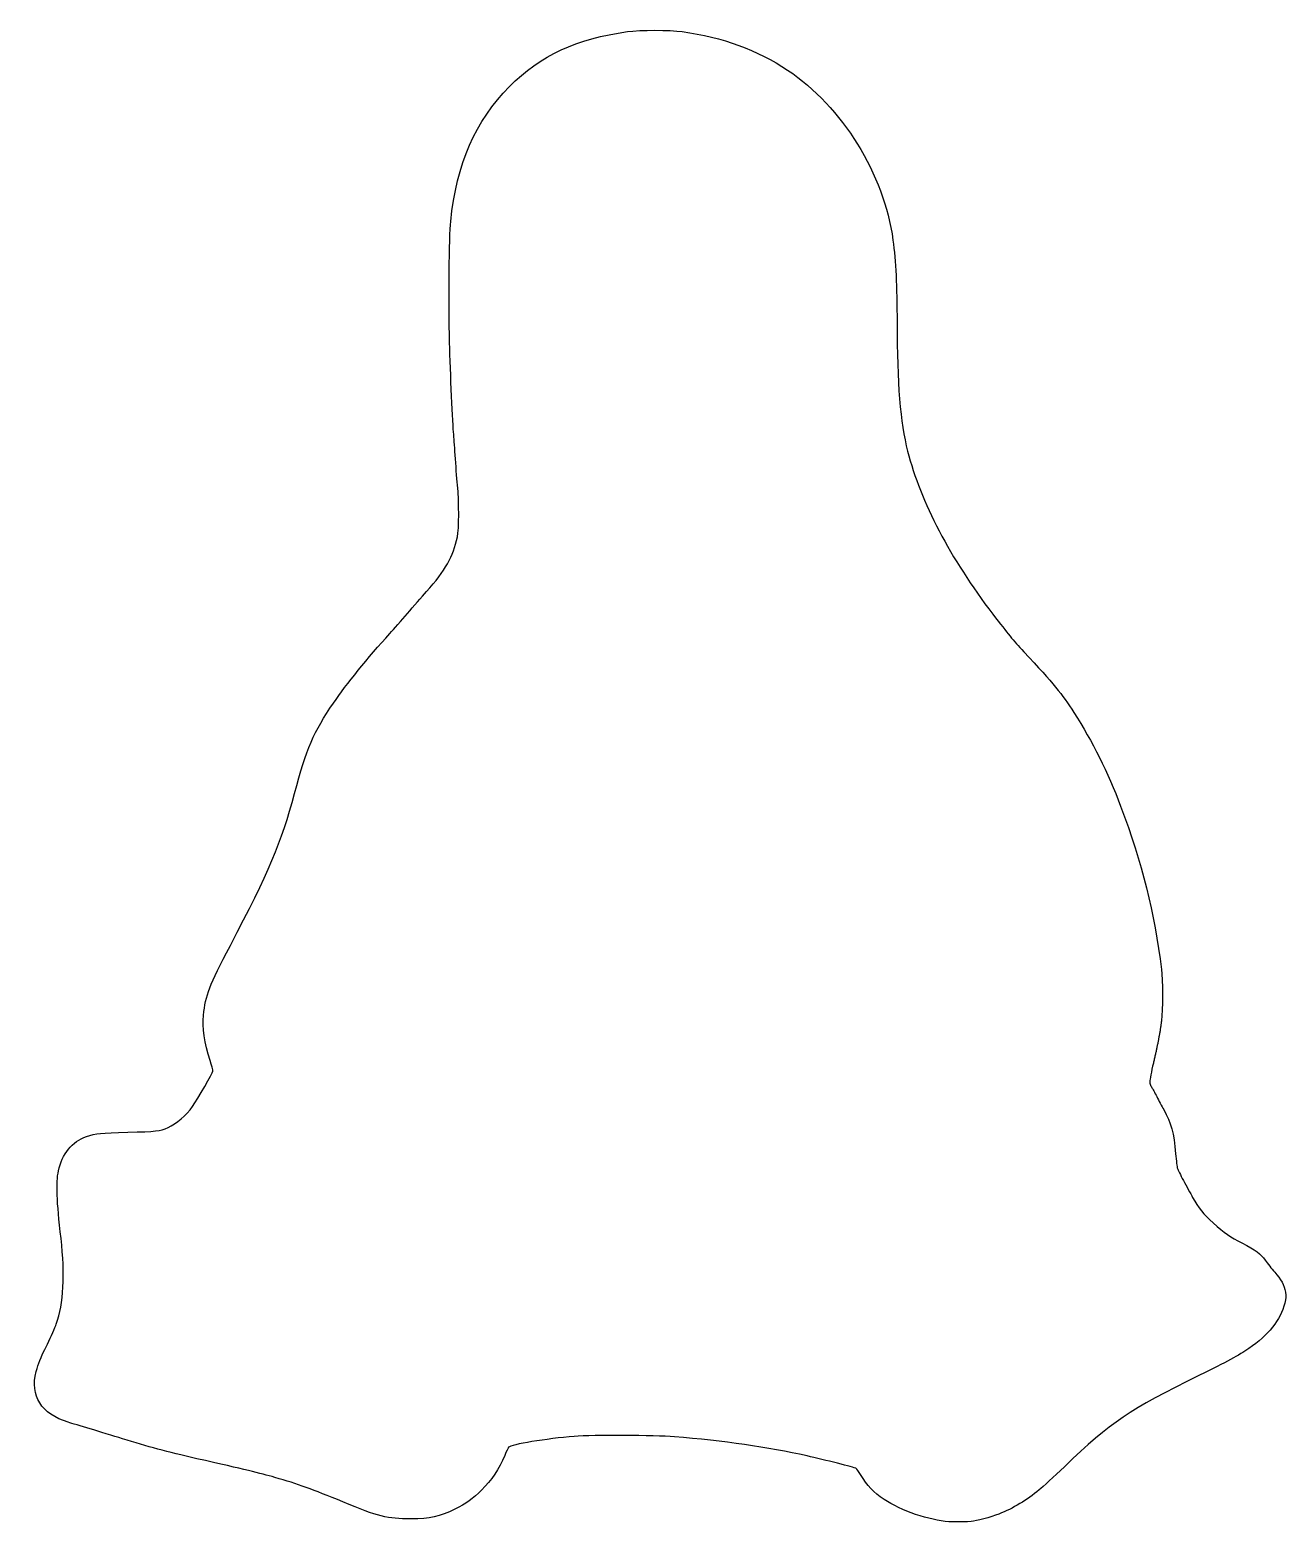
# Model space of a CAD drawing. Header units: millimetres. Extents: x 3.7 to 64.5, y -76.7 to -4.4.
import ezdxf

# ---------------------------------------------------------------- set-up
doc = ezdxf.new("R2010")
doc.units = ezdxf.units.MM
doc.layers.add('path1', color=7, linetype='CONTINUOUS')

msp = doc.modelspace()

# ---------------------------------------------------------------- linework, layer by layer
at = {"layer": 'path1'}
for points, degree in [([(26.923, -7.158), (28.427, -5.644), (30.174, -4.83), (32.638, -4.495)], 3), ([(32.638, -4.495), (33.261, -4.41), (34.68, -4.41), (35.284, -4.494)], 3), ([(35.284, -4.494), (37.261, -4.771), (38.922, -5.378), (40.393, -6.361)], 3), ([(40.393, -6.361), (43.043, -8.133), (45.066, -11.397), (45.495, -14.593)], 3), ([(24.079, -13.688), (24.369, -10.888), (25.268, -8.824), (26.923, -7.158)], 3), ([(24.027, -19.562), (23.976, -17.567), (24.003, -14.413), (24.079, -13.688)], 3), ([(45.495, -14.593), (45.634, -15.63), (45.69, -16.783), (45.691, -18.61)], 3), ([(45.691, -18.61), (45.692, -21.518), (45.852, -23.457), (46.202, -24.819)], 3), ([(24.223, -24.007), (24.177, -23.563), (24.064, -20.998), (24.027, -19.562)], 3), ([(24.296, -25.013), (24.266, -24.557), (24.233, -24.104), (24.223, -24.007)], 3), ([(24.407, -26.459), (24.376, -26.119), (24.325, -25.469), (24.296, -25.013)], 3), ([(46.202, -24.819), (46.841, -27.296), (48.261, -30.014), (50.331, -32.721)], 3), ([(24.405, -28.973), (24.485, -28.604), (24.487, -27.31), (24.407, -26.459)], 3), ([(22.905, -31.629), (23.828, -30.59), (24.193, -29.943), (24.405, -28.973)], 3), ([(21.984, -32.685), (22.266, -32.357), (22.68, -31.882), (22.905, -31.629)], 3), ([(21.135, -33.654), (21.321, -33.449), (21.703, -33.013), (21.984, -32.685)], 3), ([(50.331, -32.721), (51.08, -33.699), (51.298, -33.964), (51.831, -34.538)], 3), ([(18.403, -37.025), (19.029, -36.112), (20.068, -34.829), (21.135, -33.654)], 3), ([(51.831, -34.538), (53.293, -36.11), (53.666, -36.565), (54.257, -37.489)], 3), ([(16.515, -41.417), (17.1, -39.224), (17.444, -38.426), (18.403, -37.025)], 3), ([(54.257, -37.489), (55.16, -38.901), (55.889, -40.364), (56.52, -42.03)], 3), ([(13.409, -48.773), (15.274, -45.221), (15.885, -43.776), (16.515, -41.417)], 3), ([(56.52, -42.03), (57.568, -44.8), (58.157, -47.154), (58.499, -49.936)], 3), ([(12.108, -52.161), (12.216, -51.157), (12.379, -50.733), (13.409, -48.773)], 3), ([(58.499, -49.936), (58.555, -50.39), (58.555, -51.949), (58.499, -52.406)], 3), ([(12.428, -54.349), (12.161, -53.515), (12.046, -52.729), (12.108, -52.161)], 3), ([(58.499, -52.406), (58.401, -53.205), (58.105, -54.467)], 2), ([(11.576, -56.579), (11.83, -56.213), (12.565, -54.931), (12.565, -54.854)], 3), ([(12.565, -54.854), (12.565, -54.813), (12.503, -54.585), (12.428, -54.349)], 3), ([(58.105, -54.467), (58.008, -54.883), (57.927, -55.284), (57.926, -55.359)], 3), ([(57.926, -55.359), (57.925, -55.494), (58.013, -55.629)], 2), ([(58.013, -55.629), (58.062, -55.703), (58.177, -55.913), (58.268, -56.096)], 3), ([(58.268, -56.096), (58.359, -56.278), (58.51, -56.562), (58.604, -56.727)], 3), ([(10.391, -57.595), (10.813, -57.408), (11.276, -57.011), (11.576, -56.579)], 3), ([(58.604, -56.727), (58.96, -57.352), (59.095, -57.852), (59.183, -58.866)], 3), ([(6.438, -58.035), (6.935, -57.869), (7.101, -57.852), (8.438, -57.821)], 3), ([(8.438, -57.821), (9.808, -57.789), (10.003, -57.767), (10.391, -57.595)], 3), ([(5.084, -59.698), (5.252, -58.885), (5.76, -58.26), (6.438, -58.035)], 3), ([(59.183, -58.866), (59.211, -59.194), (59.25, -59.513), (59.269, -59.575)], 3), ([(5.21, -62.971), (4.999, -61.141), (4.965, -60.274), (5.084, -59.698)], 3), ([(59.269, -59.575), (59.287, -59.638), (59.418, -59.9), (59.558, -60.157)], 3), ([(59.558, -60.157), (59.699, -60.415), (59.9, -60.784), (60.005, -60.978)], 3), ([(60.005, -60.978), (60.279, -61.482), (60.539, -61.806), (60.996, -62.211)], 3), ([(60.996, -62.211), (61.574, -62.723), (61.818, -62.894), (62.385, -63.183)], 3), ([(4.98, -67.115), (5.332, -66.124), (5.41, -64.711), (5.21, -62.971)], 3), ([(62.385, -63.183), (63.08, -63.538), (63.29, -63.693), (63.523, -64.025)], 3), ([(63.523, -64.025), (63.628, -64.176), (63.834, -64.433), (63.98, -64.596)], 3), ([(63.98, -64.596), (64.292, -64.945), (64.44, -65.224), (64.497, -65.568)], 3), ([(64.497, -65.568), (64.533, -65.787), (64.529, -65.849), (64.466, -66.098)], 3), ([(64.466, -66.098), (64.259, -66.916), (63.67, -67.663), (62.73, -68.297)], 3), ([(4.55, -68.085), (4.725, -67.725), (4.918, -67.289), (4.98, -67.115)], 3), ([(4.009, -69.418), (4.121, -68.988), (4.168, -68.873), (4.55, -68.085)], 3), ([(62.73, -68.297), (62.237, -68.63), (61.651, -68.948), (60.342, -69.593)], 3), ([(5.563, -71.875), (4.244, -71.464), (3.701, -70.604), (4.009, -69.418)], 3), ([(60.342, -69.593), (56.9, -71.288), (56.081, -71.843), (53.797, -74.025)], 3), ([(6.621, -72.19), (6.194, -72.065), (5.718, -71.923), (5.563, -71.875)], 3), ([(8.191, -72.672), (7.754, -72.532), (7.048, -72.316), (6.621, -72.19)], 3), ([(11.789, -73.637), (10.331, -73.307), (9.387, -73.053), (8.191, -72.672)], 3), ([(30.063, -72.56), (28.728, -72.663), (26.996, -72.949), (26.883, -73.085)], 3), ([(34.914, -72.579), (33.946, -72.501), (30.978, -72.489), (30.063, -72.56)], 3), ([(41.334, -73.505), (39.427, -73.078), (37.294, -72.77), (34.914, -72.579)], 3), ([(15.564, -74.547), (14.828, -74.336), (14.138, -74.17), (11.789, -73.637)], 3), ([(26.693, -73.482), (26.408, -74.154), (26.064, -74.668), (25.568, -75.163)], 3), ([(26.883, -73.085), (26.859, -73.113), (26.774, -73.292), (26.693, -73.482)], 3), ([(43.701, -74.103), (43.639, -74.064), (42.159, -73.69), (41.334, -73.505)], 3), ([(43.927, -74.407), (43.843, -74.265), (43.741, -74.128), (43.701, -74.103)], 3), ([(45.068, -75.616), (44.542, -75.266), (44.256, -74.963), (43.927, -74.407)], 3), ([(53.797, -74.025), (53.297, -74.502), (52.748, -75.01), (52.576, -75.154)], 3), ([(18.862, -75.734), (17.371, -75.115), (16.697, -74.873), (15.564, -74.547)], 3), ([(25.568, -75.163), (25.181, -75.551), (24.779, -75.84), (24.304, -76.073)], 3), ([(52.576, -75.154), (51.996, -75.636), (51.302, -76.051), (50.625, -76.319)], 3), ([(22.145, -76.553), (21.017, -76.553), (20.566, -76.441), (18.862, -75.734)], 3), ([(48.196, -76.691), (47.287, -76.638), (45.873, -76.151), (45.068, -75.616)], 3), ([(24.304, -76.073), (23.503, -76.465), (23.106, -76.553), (22.145, -76.553)], 3), ([(50.625, -76.319), (50.222, -76.478), (49.529, -76.665), (49.28, -76.68)], 3), ([(49.28, -76.68), (48.789, -76.71), (48.556, -76.713), (48.196, -76.691)], 3), ([(48.196, -76.691), (48.196, -76.691)], 1)]:
    msp.add_open_spline(points, degree=degree, dxfattribs=at)

doc.saveas('drawing.dxf')
